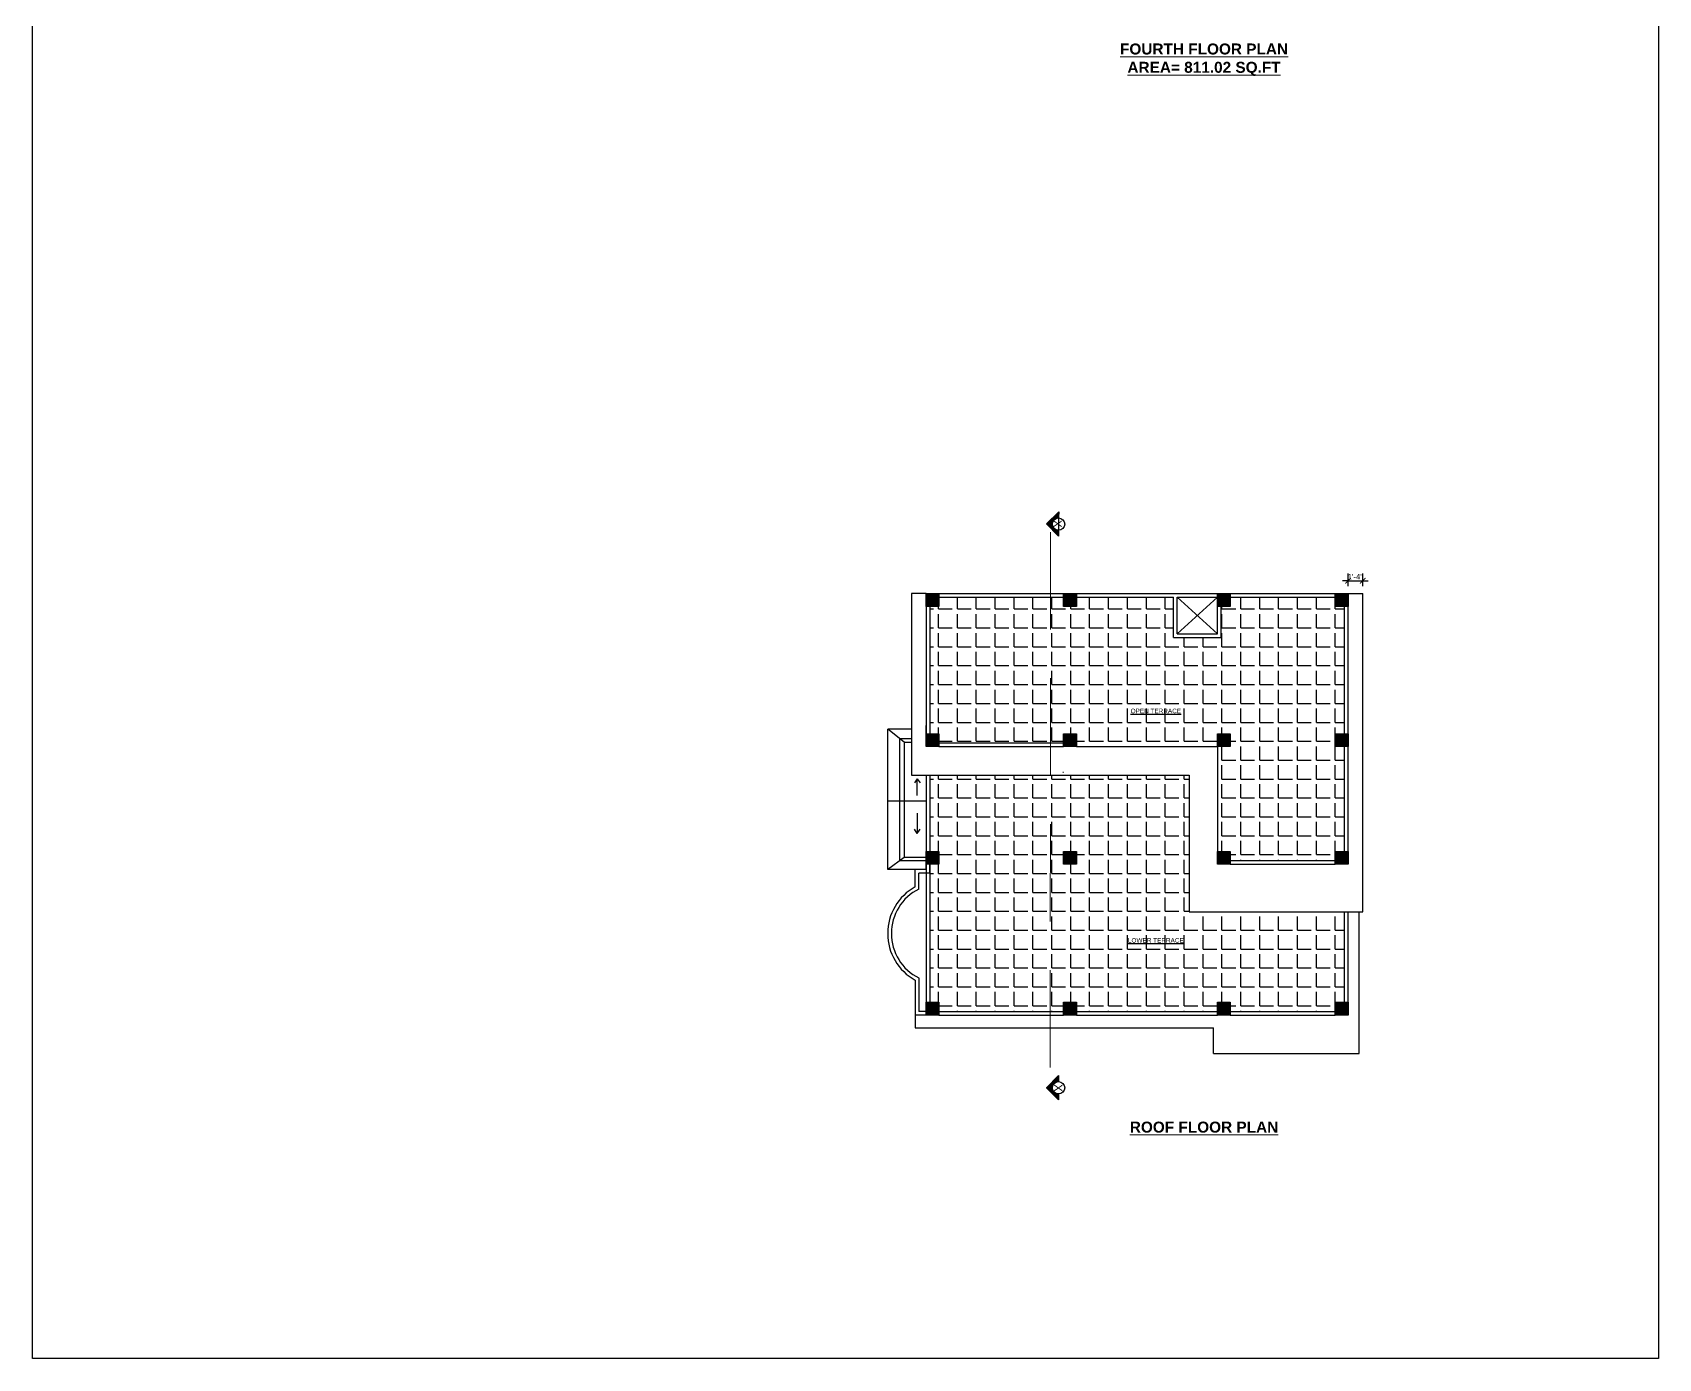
# Model space of a CAD drawing. Header units: inches. Extents: x -343 to 13887, y -13069 to -746.
# Drawn here: x 9035 to 10810, y -13069 to -11622 of the extents above; entities that cross this region are included whole.
import ezdxf

# ---------------------------------------------------------------- set-up
doc = ezdxf.new("R2010")
doc.units = ezdxf.units.IN
doc.header["$LTSCALE"] = 17
doc.header["$MEASUREMENT"] = 0
doc.linetypes.add('21_FP_00$0$HIDDEN', pattern=[0.375, 0.25, -0.125])
doc.linetypes.add('PHANTOM2', pattern=[1.25, 0.625, -0.125, 0.125, -0.125, 0.125, -0.125])
for name, color, linetype, lineweight in [('25 BOT BAR', 12, 'Continuous', 25), ('aa_section_line', 2, 'PHANTOM2', 13), ('DOOR & WIN', 1, 'Continuous', 25), ('OUTLINE', 1, 'Continuous', 25), ('TEXT', 231, 'Continuous', 20)]:
    doc.layers.add(name, color=color, linetype=linetype, lineweight=lineweight)
doc.layers.add('A-Sect-Iden', color=111, linetype='Continuous')
doc.styles.add('ARCHITECTURE', font='stylu.ttf')
doc.styles.add('HEADING', font='swissel.ttf')
doc.dimstyles.new('8 SCALE', dxfattribs={"dimscale": 0, "dimtxt": 6, "dimasz": 6, "dimexe": 8, "dimexo": 8, "dimgap": 1.25, "dimtad": 1, "dimdec": 0, "dimzin": 3, "dimdsep": 46, "dimlunit": 4, "dimtxsty": 'ARCHITECTURE', "dimblk": 'ARCHTICK', "dimcen": 8, "dimdle": 8, "dimclrd": 5, "dimclre": 5, "dimclrt": 7, "dimadec": 0, "dimazin": 0, "dimtfac": 0.75, "dimtdec": 0, "dimtix": 1, "dimtmove": 2, "dimatfit": 3, "dimldrblk": 'ARCHTICK', "dimfxl": 8, "dimfxlon": 1, "dimtolj": 1, "dimtzin": 0, "dimlwd": -1, "dimlwe": -1, "dimarcsym": 0})
pattern_1 = [(0, (0, 0), (0, 20.625), [15, -5.625]), (90, (0, 0), (-20.625, 1e-15), [15, -5.625])]

# ---------------------------------------------------------------- blocks, each defined once
blk = doc.blocks.new('_ArchTick')
at = {"color": 0, "linetype": 'ByBlock', "const_width": 0.15}
blk.add_lwpolyline([(-0.5, -0.5), (0.5, 0.5)], dxfattribs=at)
blk = doc.blocks.new('*D3085')
at = {"layer": '25 BOT BAR', "color": 5, "transparency": 16777216}
for p, q in [((10470.8, -12220.4), (10464.8, -12220.4)), ((10470.8, -12226.5), (10470.8, -12212.4)), ((10470.8, -12220.4), (10486.8, -12220.4)), ((10486.8, -12226.5), (10486.8, -12212.4)), ((10486.8, -12220.4), (10492.8, -12220.4))]:
    blk.add_line(p, q, dxfattribs=at)
at = {"layer": 'Defpoints', "color": 0, "transparency": 16777216}
for p in [(10486.8, -12220.4), (10470.8, -12234.5), (10486.8, -12234.5)]:
    blk.add_point(p, dxfattribs=at)
at = {"layer": '25 BOT BAR', "color": 5, "transparency": 16777216, "xscale": 6, "yscale": 6, "zscale": 6}
blk.add_blockref('_ArchTick', (10470.8, -12220.4), dxfattribs=at)
at = {"layer": '25 BOT BAR', "color": 5, "transparency": 16777216, "xscale": 6, "yscale": 6, "zscale": 6, "rotation": 180}
blk.add_blockref('_ArchTick', (10486.8, -12220.4), dxfattribs=at)
at = {"layer": '25 BOT BAR', "color": 7, "transparency": 16777216, "insert": (10478.8, -12216), "char_height": 6, "attachment_point": 5, "style": 'ARCHITECTURE'}
blk.add_mtext('\\A1;1\'-4"', dxfattribs=at)

msp = doc.modelspace()

# ---------------------------------------------------------------- hatches: boundary and pattern name
at = {"layer": 'A-Sect-Iden', "ltscale": 0.5}
h = msp.add_hatch(dxfattribs=at)
h.set_pattern_fill('ANSI37', color=2, scale=5, style=0)
h.set_pattern_definition([(45, (-15694.25335, -18340.09164), (-0.441941738, 0.441941738), []), (135, (-15694.25335, -18340.09164), (-0.441941738, -0.441941738), [])])
h.paths.add_polyline_path([(10154.8, -12165.3), (10154.7, -12171.8), (10141.6, -12158.4), (10155, -12145.3), (10154.9, -12151.8, 1)])
h = msp.add_hatch(dxfattribs=at)
h.set_pattern_fill('ANSI37', color=2, scale=5, style=0)
h.set_pattern_definition([(45, (-15694.22874, -18955.46555), (-0.441941738, 0.441941738), []), (135, (-15694.22874, -18955.46555), (-0.441941738, -0.441941738), [])])
h.paths.add_polyline_path([(10154.8, -12780.7), (10154.8, -12787.2), (10141.6, -12773.9), (10154.8, -12760.7), (10154.8, -12767.2, 1)])
at = {"layer": 'DOOR & WIN'}
h = msp.add_hatch(color=256, dxfattribs=at)
h.dxf.hatch_style = 1
h.paths.add_polyline_path([(10024.3, -12234.5), (10010.3, -12234.5), (10010.3, -12248.5), (10024.3, -12248.5)])
h = msp.add_hatch(color=256, dxfattribs=at)
h.dxf.hatch_style = 1
h.paths.add_polyline_path([(10174.3, -12234.5), (10160.3, -12234.5), (10160.3, -12248.5), (10174.3, -12248.5)])
h = msp.add_hatch(color=256, dxfattribs=at)
h.dxf.hatch_style = 1
h.paths.add_polyline_path([(10342.3, -12234.5), (10328.3, -12234.5), (10328.3, -12248.5), (10342.3, -12248.5)])
h = msp.add_hatch(color=256, dxfattribs=at)
h.dxf.hatch_style = 1
h.paths.add_polyline_path([(10470.8, -12234.5), (10456.8, -12234.5), (10456.8, -12248.5), (10470.8, -12248.5)])
h = msp.add_hatch(color=256, dxfattribs=at)
h.dxf.hatch_style = 1
h.paths.add_polyline_path([(10024.3, -12387.5), (10010.3, -12387.5), (10010.3, -12401.5), (10024.3, -12401.5)])
h = msp.add_hatch(color=256, dxfattribs=at)
h.dxf.hatch_style = 1
h.paths.add_polyline_path([(10174.3, -12387.5), (10160.3, -12387.5), (10160.3, -12401.5), (10174.3, -12401.5)])
h = msp.add_hatch(color=256, dxfattribs=at)
h.dxf.hatch_style = 1
h.paths.add_polyline_path([(10342.3, -12387.5), (10328.3, -12387.5), (10328.3, -12401.5), (10342.3, -12401.5)])
h = msp.add_hatch(color=256, dxfattribs=at)
h.dxf.hatch_style = 1
h.paths.add_polyline_path([(10470.8, -12387.5), (10456.8, -12387.5), (10456.8, -12401.5), (10470.8, -12401.5)])
h = msp.add_hatch(color=256, dxfattribs=at)
h.dxf.hatch_style = 1
h.paths.add_polyline_path([(10024.3, -12516), (10010.3, -12516), (10010.3, -12530), (10024.3, -12530)])
h = msp.add_hatch(color=256, dxfattribs=at)
h.dxf.hatch_style = 1
h.paths.add_polyline_path([(10174.3, -12516), (10160.3, -12516), (10160.3, -12530), (10174.3, -12530)])
h = msp.add_hatch(color=256, dxfattribs=at)
h.dxf.hatch_style = 1
h.paths.add_polyline_path([(10342.3, -12516), (10328.3, -12516), (10328.3, -12530), (10342.3, -12530)])
h = msp.add_hatch(color=256, dxfattribs=at)
h.dxf.hatch_style = 1
h.paths.add_polyline_path([(10470.8, -12516), (10456.8, -12516), (10456.8, -12530), (10470.8, -12530)])
h = msp.add_hatch(color=256, dxfattribs=at)
h.dxf.hatch_style = 1
h.paths.add_polyline_path([(10024.3, -12680.5), (10010.3, -12680.5), (10010.3, -12694.5), (10024.3, -12694.5)])
h = msp.add_hatch(color=256, dxfattribs=at)
h.dxf.hatch_style = 1
h.paths.add_polyline_path([(10174.3, -12680.5), (10160.3, -12680.5), (10160.3, -12694.5), (10174.3, -12694.5)])
h = msp.add_hatch(color=256, dxfattribs=at)
h.dxf.hatch_style = 1
h.paths.add_polyline_path([(10342.3, -12680.5), (10328.3, -12680.5), (10328.3, -12694.5), (10342.3, -12694.5)])
h = msp.add_hatch(color=256, dxfattribs=at)
h.dxf.hatch_style = 1
h.paths.add_polyline_path([(10470.8, -12680.5), (10456.8, -12680.5), (10456.8, -12694.5), (10470.8, -12694.5)])
at = {"layer": 'OUTLINE'}
h = msp.add_hatch(dxfattribs=at)
h.set_pattern_fill('ANGLE', color=8, scale=75)
h.set_pattern_definition(pattern_1)
h.paths.add_polyline_path([(10145.9, -12238.5), (10024.3, -12238.5), (10024.3, -12248.5), (10014.3, -12248.5), (10014.3, -12387.5), (10024.3, -12387.5), (10024.3, -12397.5), (10145.9, -12397.5)])
h = msp.add_hatch(dxfattribs=at)
h.set_pattern_fill('ANGLE', color=8, scale=75)
h.set_pattern_definition(pattern_1)
h.paths.add_polyline_path([(10466.8, -12248.5), (10456.8, -12248.5), (10456.8, -12238.5), (10342.3, -12238.5), (10342.3, -12248.5), (10332.3, -12248.5), (10332.3, -12282.5), (10280.3, -12282.5), (10280.3, -12238.5), (10174.3, -12238.5), (10174.3, -12248.5), (10160.3, -12248.5), (10160.3, -12238.5), (10145.9, -12238.5), (10145.9, -12397.5), (10160.3, -12397.5), (10160.3, -12387.5), (10174.3, -12387.5), (10174.3, -12401.5), (10328.3, -12401.5), (10328.3, -12387.5), (10342.3, -12387.5), (10342.3, -12401.5), (10328.3, -12401.5), (10328.3, -12516), (10342.3, -12516), (10342.3, -12526), (10456.8, -12526), (10456.8, -12516), (10466.8, -12516), (10466.8, -12401.5), (10456.8, -12401.5), (10456.8, -12387.5), (10466.8, -12387.5)])
h.paths.add_polyline_path([(10232.2, -12367.3), (10289.8, -12367.3), (10289.8, -12357), (10232.2, -12357)], flags=24)
h = msp.add_hatch(dxfattribs=at)
h.set_pattern_fill('ANGLE', color=8, scale=75)
h.set_pattern_definition(pattern_1)
h.paths.add_polyline_path([(10145.9, -12432.5), (10014.3, -12432.5), (10014.3, -12516), (10024.3, -12516), (10024.3, -12530), (10014.3, -12530), (10014.3, -12539.5), (10014.3, -12680.5), (10024.3, -12680.5), (10024.3, -12690.5), (10145.8, -12690.5)])
h = msp.add_hatch(dxfattribs=at)
h.set_pattern_fill('ANGLE', color=8, scale=75)
h.set_pattern_definition(pattern_1)
h.paths.add_polyline_path([(10342.3, -12680.5), (10342.3, -12690.5), (10456.8, -12690.5), (10456.8, -12680.5), (10466.8, -12680.5), (10466.8, -12582), (10297.3, -12582), (10297.3, -12432.5), (10145.9, -12432.5), (10145.8, -12690.5), (10160.3, -12690.5), (10160.3, -12680.5), (10174.3, -12680.5), (10174.3, -12690.5), (10328.3, -12690.5), (10328.3, -12680.5)])
h.paths.add_polyline_path([(10174.3, -12530), (10160.3, -12530), (10160.3, -12516), (10174.3, -12516)], flags=16)
h.paths.add_polyline_path([(10229.2, -12617.8), (10292.6, -12617.8), (10292.6, -12607.5), (10229.2, -12607.5)], flags=24)
h = msp.add_hatch(dxfattribs=at)
h.set_pattern_fill('ANGLE', color=8, scale=60)
h.set_pattern_definition([(0, (0, 0), (0, 16.5), [12, -4.5]), (90, (0, 0), (-16.5, 1e-15), [12, -4.5])])
h.paths.add_polyline_path([(10229.2, -12617.8), (10292.6, -12617.8), (10292.6, -12607.5), (10229.2, -12607.5)], flags=24)

# ---------------------------------------------------------------- linework, layer by layer
at = {"layer": '25 BOT BAR'}
for p, q in [((9994.3, -12234.5), (9994.3, -12432.5)), ((10010.3, -12234.5), (9994.3, -12234.5)), ((10024.3, -12234.5), (10160.3, -12234.5)), ((10024.3, -12238.5), (10160.3, -12238.5)), ((10280.3, -12282.5), (10280.3, -12238.5)), ((10284.3, -12278.5), (10328.3, -12238.5)), ((10284.3, -12238.5), (10328.3, -12278.5)), ((10470.8, -12234.5), (10486.8, -12234.5)), ((10010.3, -12248.5), (10010.3, -12387.5)), ((10014.3, -12248.5), (10014.3, -12387.5)), ((10010.3, -12387.5), (10010.3, -12378.5)), ((9986.3, -12396.5), (9994.3, -12396.5)), ((10024.3, -12397.5), (10160.3, -12397.5)), ((10024.3, -12401.5), (10160.3, -12401.5)), ((10174.3, -12401.5), (10328.3, -12401.5)), ((10328.3, -12401.5), (10328.3, -12530)), ((9994.3, -12432.5), (10297.3, -12432.5)), ((10010.3, -12432.5), (10010.3, -12516)), ((10014.3, -12432.5), (10014.3, -12516)), ((10159.5, -12429.5), (10160.3, -12429.5)), ((10297.3, -12432.5), (10297.3, -12582)), ((10010.3, -12530), (10010.3, -12680.5)), ((10010.3, -12535.5), (10010.3, -12530)), ((10014.3, -12530), (10014.3, -12680.5)), ((10014.3, -12539.5), (10014.3, -12530)), ((10342.3, -12526), (10456.8, -12526)), ((10342.3, -12530), (10456.8, -12530)), ((9998.3, -12554.5), (9998.3, -12535.5)), ((10002.3, -12556.9), (10002.3, -12539.5)), ((10297.3, -12582), (10486.8, -12582)), ((10002.3, -12654.1), (10002.3, -12690.5)), ((9998.3, -12656.5), (9998.3, -12708.5)), ((10010.3, -12694.5), (9998.3, -12694.5)), ((10010.3, -12690.5), (10002.3, -12690.5)), ((10024.3, -12690.5), (10160.3, -12690.5)), ((10024.3, -12694.5), (10160.3, -12694.5)), ((10342.3, -12690.5), (10456.8, -12690.5)), ((10342.3, -12694.5), (10456.8, -12694.5)), ((10323.8, -12736.5), (10323.8, -12708.5))]:
    msp.add_line(p, q, dxfattribs=at)
msp.add_lwpolyline([(9034.8, -7251.3), (10809.7, -7251.3), (10809.7, -13069.5), (9034.8, -13069.5)], close=True, dxfattribs=at)
for radius, start, end in [(58.3, 119.0689, 240.9311), (54.3, 116.6169, 243.3831)]:
    msp.add_arc((10026.6, -12605.5), radius, start, end, dxfattribs=at)
at = {"layer": 'A-Sect-Iden', "ltscale": 0.5}
for points in [[(10154.9, -12150.8), (10154.7, -12171.8), (10141.6, -12158.4), (10155, -12145.3), (10154.9, -12150.8)], [(10154.8, -12780.7), (10154.8, -12787.2), (10141.6, -12773.9), (10154.8, -12760.7), (10154.8, -12767.2)]]:
    msp.add_lwpolyline(points, dxfattribs=at)
for centre in [(10154.8, -12158.6), (10154.8, -12773.9)]:
    msp.add_circle(centre, 6.75, dxfattribs=at)
at = {"layer": 'aa_section_line', "linetype": '21_FP_00$0$HIDDEN', "ltscale": 25}
msp.add_line((10145.9, -12167.3), (10145.8, -12761.1), dxfattribs=at)
at = {"layer": 'DOOR & WIN'}
for p, q in [((10160.3, -12234.5), (10470.8, -12234.5)), ((10160.3, -12238.5), (10280.3, -12238.5)), ((10284.3, -12238.5), (10328.3, -12238.5)), ((10342.3, -12238.5), (10456.8, -12238.5)), ((10466.8, -12387.5), (10466.8, -12234.5)), ((10470.8, -12387.5), (10470.8, -12234.5)), ((10486.8, -12582), (10486.8, -12234.5)), ((10284.3, -12278.5), (10328.3, -12278.5)), ((10280.3, -12282.5), (10332.3, -12282.5)), ((9968.3, -12535.5), (9968.3, -12382.5)), ((9968.3, -12535.5), (9968.3, -12386.5)), ((10466.8, -12530), (10466.8, -12401.5)), ((10470.8, -12530), (10470.8, -12401.5)), ((10466.8, -12694.5), (10466.8, -12582)), ((10470.8, -12694.5), (10470.8, -12582)), ((10482.8, -12736.5), (10482.8, -12582)), ((10174.3, -12690.5), (10328.3, -12690.5)), ((10174.3, -12694.5), (10328.3, -12694.5)), ((9998.3, -12708.5), (10323.8, -12708.5)), ((10323.8, -12736.5), (10482.8, -12736.5))]:
    msp.add_line(p, q, dxfattribs=at)
at = {"layer": 'OUTLINE'}
for p, q in [((10284.3, -12278.5), (10284.3, -12238.5)), ((10328.3, -12278.5), (10328.3, -12248.5)), ((10332.3, -12282.5), (10332.3, -12248.5)), ((9994.3, -12382.5), (9968.3, -12382.5)), ((9986.3, -12396.5), (9968.3, -12382.5)), ((9994.3, -12392.9), (9981.3, -12392.9)), ((9981.3, -12392.9), (9981.3, -12526.1)), ((9986.3, -12396.5), (9986.3, -12522.5)), ((10000.6, -12436.6), (9997.6, -12441.1)), ((10000.6, -12436.6), (10003.6, -12441.1)), ((10000.6, -12454.7), (10000.6, -12436.8)), ((9968.3, -12460.8), (10010.3, -12460.8)), ((10000.6, -12474.2), (10000.6, -12496.2)), ((10000.6, -12496.2), (9997.6, -12491.7)), ((10000.6, -12496.2), (10003.6, -12491.7)), ((9986.3, -12522.5), (9968.3, -12535.5)), ((10010.3, -12526.1), (9981.3, -12526.1)), ((10010.3, -12522.5), (9986.3, -12522.5)), ((10010.3, -12535.5), (9968.3, -12535.5)), ((10014.3, -12539.5), (10002.3, -12539.5))]:
    msp.add_line(p, q, dxfattribs=at)
for points in [[(10010.3, -12234.5), (10024.3, -12234.5), (10024.3, -12248.5), (10010.3, -12248.5)], [(10160.3, -12234.5), (10174.3, -12234.5), (10174.3, -12248.5), (10160.3, -12248.5)], [(10328.3, -12234.5), (10342.3, -12234.5), (10342.3, -12248.5), (10328.3, -12248.5)], [(10456.8, -12234.5), (10470.8, -12234.5), (10470.8, -12248.5), (10456.8, -12248.5)], [(10010.3, -12387.5), (10024.3, -12387.5), (10024.3, -12401.5), (10010.3, -12401.5)], [(10160.3, -12387.5), (10174.3, -12387.5), (10174.3, -12401.5), (10160.3, -12401.5)], [(10328.3, -12387.5), (10342.3, -12387.5), (10342.3, -12401.5), (10328.3, -12401.5)], [(10456.8, -12387.5), (10470.8, -12387.5), (10470.8, -12401.5), (10456.8, -12401.5)], [(10010.3, -12516), (10024.3, -12516), (10024.3, -12530), (10010.3, -12530)], [(10160.3, -12516), (10174.3, -12516), (10174.3, -12530), (10160.3, -12530)], [(10328.3, -12516), (10342.3, -12516), (10342.3, -12530), (10328.3, -12530)], [(10456.8, -12516), (10470.8, -12516), (10470.8, -12530), (10456.8, -12530)], [(10010.3, -12680.5), (10024.3, -12680.5), (10024.3, -12694.5), (10010.3, -12694.5)], [(10160.3, -12680.5), (10174.3, -12680.5), (10174.3, -12694.5), (10160.3, -12694.5)], [(10328.3, -12680.5), (10342.3, -12680.5), (10342.3, -12694.5), (10328.3, -12694.5)], [(10456.8, -12680.5), (10470.8, -12680.5), (10470.8, -12694.5), (10456.8, -12694.5)]]:
    msp.add_lwpolyline(points, close=True, dxfattribs=at)

# ---------------------------------------------------------------- texts
at = {"layer": 'A-Sect-Iden', "ltscale": 0.5, "char_height": 9, "width": 12.25, "attachment_point": 5, "style": 'HEADING'}
for insert, rotation in [((10153.7, -12158.2), 269.2631), ((10154.4, -12774.1), 269.8551)]:
    msp.add_mtext('X', dxfattribs=dict(at, insert=insert, rotation=rotation))
at = {"layer": 'DOOR & WIN', "char_height": 5, "attachment_point": 5}
for s, insert in [('{\\fArial TUR|b0|i0|c0|p34;\\L\\C7;OPEN TERRACE}', (10261, -12362.6)), ('{\\fArial TUR|b0|i0|c0|p34;\\L\\C7;LOWER TERRACE}', (10261, -12613))]:
    msp.add_mtext(s, dxfattribs=dict(at, insert=insert))
at = {"layer": 'TEXT', "char_height": 12, "width": 396.298, "attachment_point": 2}
for s, insert in [('{\\fArial|b1|i0|c0|p34;\\LFOURTH FLOOR PLAN \\PAREA= 811.02 SQ.FT}', (10313.6, -11633.9)), ('{\\fArial|b1|i0|c0|p34;\\LROOF FLOOR PLAN }', (10313.6, -12810.9))]:
    msp.add_mtext(s, dxfattribs=dict(at, insert=insert))

# ---------------------------------------------------------------- dimensions: what is measured, and where the dimension line sits
at = {"layer": '25 BOT BAR'}
dim = msp.add_linear_dim(base=(10486.8, -12220.4), p1=(10470.8, -12234.5), p2=(10486.8, -12234.5), dimstyle='8 SCALE', override={"dimscale": 1}, dxfattribs=at)
dim.commit()
dim.dimension.update_dxf_attribs({"geometry": '*D3085', "text_midpoint": (10478.8, -12216)})

doc.saveas('drawing.dxf')
